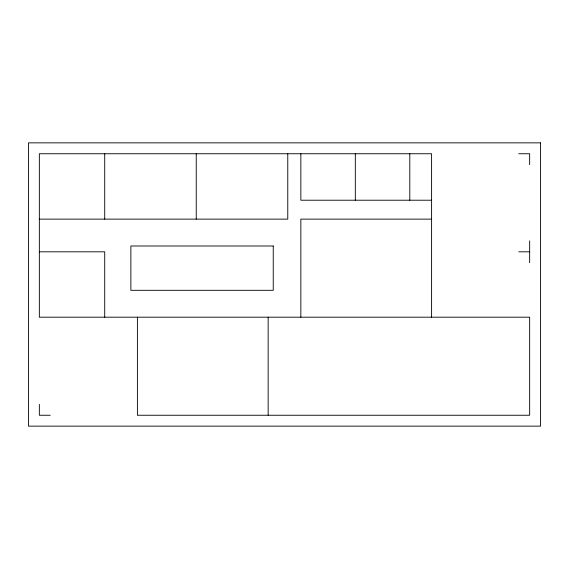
<?xml version="1.0" encoding="UTF-8"?>
<svg xmlns="http://www.w3.org/2000/svg" width="569" height="569" viewBox="0 0 569 569"><rect width="100%" height="100%" fill="white"/><g stroke="black" fill="none" stroke-linecap="round" stroke-linejoin="round"><path stroke-width="0.85" d="M518.757 153.751L529.654 153.751L529.654 164.647M431.594 200.217L300.845 200.217L300.845 153.751M39.346 219.129L287.772 219.129L287.772 153.751M431.594 219.129L300.845 219.129L300.845 317.189M39.346 251.811L104.717 251.811L104.717 317.189M518.757 251.811L529.654 251.811M50.243 415.249L39.346 415.249L39.346 404.353M529.654 240.915L529.654 262.707M431.594 317.189L431.594 153.751L39.346 153.751L39.346 317.189L529.654 317.189L529.654 415.249L137.406 415.249L137.406 317.189M409.801 153.751L409.801 200.217M355.319 153.751L355.319 200.217M268.155 317.189L268.155 415.249M196.241 153.751L196.241 219.129M104.717 153.751L104.717 219.129M540.55 142.855L28.45 142.855L28.45 426.145L540.55 426.145L540.55 142.855M273.241 246L130.87 246L130.87 290.311L273.241 290.311L273.241 246"/></g></svg>
